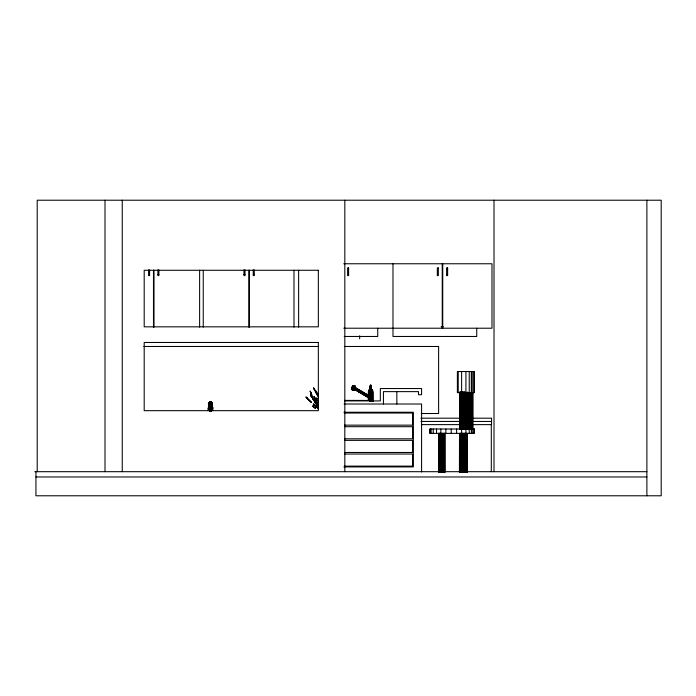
<?xml version="1.0" encoding="UTF-8"?>
<svg xmlns="http://www.w3.org/2000/svg" width="696" height="696" viewBox="0 0 696 696"><rect width="100%" height="100%" fill="white"/><g stroke="black" fill="none" stroke-linecap="round" stroke-linejoin="round"><path stroke-width="1.04" d="M208.783 407.03L210.035 405.716M208.861 407.03L210.079 405.716L208.861 406.742M209.339 407.03L208.826 406.742M211.454 407.03L212.263 406.76L211.027 405.725M211.993 407.03L211.332 406.751M212.184 407.03L211.019 405.725L212.071 406.76L212.123 410.501M370.603 385.436L370.716 390.587M209.626 411.458C212.663 408.874 205.746 402.523 210.566 401.897L210.523 411.092M370.568 390.291L370.611 389.264L368.897 390.308L371.133 389.264L372.377 390.587M354.69 389.551L368.41 397.651L368.367 395.276L355.517 387.681L354.508 389.803L351.454 388.646L352.663 385.793L355.282 386.236L355.404 387.776L355.247 386.228M351.663 388.725L352.428 386.254L353.385 385.514M370.263 390.587C372.29 383.696 369.75 383.252 370.133 389.273L368.897 390.308M209.722 405.168L211.358 405.168C213.028 400.574 208.113 400.87 209.722 405.168L208.965 405.524L208.965 402.94L209.6 402.105M352.489 389.864L354.003 385.749M354.525 385.949L352.933 390.03M370.472 385.436C371.403 384.914 368.81 384.871 370.211 389.273L368.976 390.587M317.507 407.525L317.585 407.064C316.193 406.882 318.594 408.221 317.585 407.064M210.775 406.081C212.445 397.66 207.391 403.993 211.184 406.168C211.88 407.969 207.182 404.863 209.653 406.481M352.22 388.933L353.759 385.662M313.13 406.438L313.226 405.968C311.312 405.142 314.731 407.752 313.226 405.968M210.54 401.914L212.297 403.097L212.115 405.829L208.965 405.829C207.66 403.558 214.429 404.689 211.454 405.751L210.775 406.716M369.837 390.587L370.507 385.192M318.359 408.204L314.253 399.974L318.507 408.352M313.765 404.576L313.896 404.106C311.712 403.21 315.601 405.942 313.896 404.106M211.828 405.655L210.523 406.038M212.115 404.872L211.001 406.681M211.001 406.116L211.323 405.194L212.115 405.524L211.427 406.481M370.115 390.291L370.481 389.264M212.297 405.029L211.427 406.316M209.252 403.724L208.713 403.262L209.487 402.201M210.305 406.081C209.879 404.907 208.182 405.637 210.114 405.115L208.904 405.672L210.114 406.238M209.626 406.394L210.079 406.116M211.584 402.201L211.079 402.636M211.828 403.724L211.48 402.105M212.115 403.593C212.48 401.723 206.547 402.445 208.783 405.359M211.323 406.16L212.106 405.672L211.454 406.394M352.707 389.951L354.264 385.854M212.176 405.672L212.358 405.194M208.965 403.593L209.461 402.401L211.854 402.514L212.115 405.516L211.332 406.56M211.184 406.168C211.775 404.898 212.602 405.698 210.958 405.115L211.828 404.733L211.306 402.027M208.783 403.436L209.07 402.923M314.81 397.564L315.062 398.799L314.166 396.729L317.794 404.489M306.632 397.99L306.901 397.564C303.134 394.867 309.842 401.018 306.901 397.564M369.707 390.299L370.368 389.264M211.253 405.716L211.419 411.458M354.064 389.638L354.986 386.123M370.298 389.273L369.463 390.587M209.774 402.027L209.383 405.263M211.184 406.629L212.115 405.829M354.751 389.342L351.463 388.098L351.854 389.621L353.559 390.273L354.725 389.473L368.41 397.651M370.263 389.273L368.941 390.308M353.133 390.108L354.777 386.045M208.252 410.501L208.252 408.387L209.957 408.3M368.367 395.276L368.454 391.857M370.194 389.273L369.098 390.299L369.037 400.4M353.29 385.48L352.254 386.193L355.604 387.463M353.551 385.575L351.959 388.29L352.106 389.716M353.316 390.178L354.02 389.621M314.113 389.447L314.609 389.116C311.364 384.07 316.584 394.597 314.609 389.116M314.261 397.738C312.913 393.971 315.758 401.166 314.453 397.607M316.863 407.204L317.193 406.986C317.802 408.282 315.662 405.986 317.193 406.986M353.446 390.23L354.777 388.942L368.575 397.19M353.533 390.265L354.403 389.769M310.764 395.815L311.225 395.632C312.965 399.895 308.572 391.622 311.225 395.632M311.364 396.155L311.773 396.05C313.2 400.122 309.45 392.083 311.773 396.05M316.228 392.309L316.689 392.205C317.959 396.79 314.392 387.611 316.689 392.205M318.481 394.832L318.307 396.155M369.167 390.587L372.377 390.291L370.655 389.273M211.053 401.897L210.401 401.888L210.923 401.644M343.746 263.758L491.985 263.758L491.985 328.216L343.746 328.216M446.615 268.917L447.624 268.917M157.87 274.589L158.871 274.589M243.974 274.589L244.983 274.589M253.257 274.589L254.266 274.589M446.615 274.589L447.624 274.589M441.142 326.755L443.317 326.755M344.207 336.464L377.737 336.464L377.737 328.216M143.855 346.478L318.324 346.478M344.329 346.478L438.611 346.478L438.611 413.511L421.271 413.511M368.367 391.935L372.908 391.935L372.908 401.496M344.598 400.4L372.908 400.461M344.45 400.913L380.338 400.913L380.338 388.542L421.585 388.542L421.585 394.728L418.496 394.728L418.496 391.63L383.435 391.63L383.435 404.011M344.111 404.011L421.585 404.011L421.585 471.932M209.957 407.03L208.339 407.03L208.33 410.501M211.045 407.03L212.706 407.03L212.793 410.501M212.706 408.3L211.088 408.3L212.793 408.387L212.628 407.03M208.252 408.387L209.931 408.387M343.868 412.258L413.337 412.258L413.337 466.912L343.868 466.912M344.564 413.032L412.563 413.032L412.563 425.152L344.564 425.152M420.915 418.192L460.1 418.192M472.001 418.192L491.559 418.192L491.559 424.621L471.757 424.621M420.958 421.445L460.065 421.454M472.01 421.454L491.559 421.463M421.541 424.621L459.821 424.621M344.564 426.7L412.563 426.7L412.563 438.811L344.564 438.811M344.564 440.359L412.563 440.359L412.563 452.478L344.564 452.478M344.564 454.027L412.563 454.027L412.563 466.137L344.564 466.137M34.8 471.688L646.888 471.688M35.94 476.969L646.888 476.969M210.001 406.742L208.983 406.742L208.913 410.501M372.377 390.291L371.064 389.264L370.977 385.192L370.907 389.273L371.577 390.587M317.915 394.623L318.272 394.649C318.794 398.799 316.958 390.378 318.272 394.649M310.677 392.379C313.13 397.016 308.18 387.715 310.834 392.405M316.75 398.756C318.342 401.844 315.271 395.589 316.854 398.782M317.776 407.865L313.818 404.463L317.898 408.039M210.001 402.636L209.452 402.305M208.965 405.829L210.079 406.681M352.663 385.793L355.508 386.872M316.863 402.323L314.635 397.973L318.516 406.307M208.783 405.029L209.887 406.629M363.956 394.545L354.734 389.264L368.506 397.399M365.809 395.606L367.653 396.659M355.404 387.776L368.445 395.546L368.454 390.587L372.821 390.587L372.83 401.496M355.317 387.916L368.506 395.702M355.204 388.098L368.575 395.989M355.082 388.316L368.619 396.311M368.628 396.624L354.943 388.542L355.143 386.184M354.812 388.777L368.619 396.929M313.835 404.472L316.419 406.499M315.358 408.274L313.148 406.342L315.349 408.178M313.156 406.342L315.445 408.282M371.116 389.264L372.299 390.587M211.01 405.716L212.184 406.76M311.243 402.288L306.84 397.981L311.277 402.192M306.849 397.99L311.295 402.323M316.341 406.481L318.385 408.595M209.183 405.951L209.748 406.56M211.627 402.305L212.358 403.262M370.977 389.264L371.821 390.291M209.026 405.533L209.653 406.316M315.662 403.115L311.234 395.937L316.175 404.037M315.627 403.106L311.234 395.937M209.748 406.238L208.965 404.872M212.01 402.923L212.297 403.436M370.872 389.264L371.447 390.291M310.808 392.709L312.208 395.441M311.704 396.346L313.47 399.93M209.426 405.281L209.887 406.168M211.61 408.3L211.654 410.501M314.375 389.586L316.924 394.928M318.368 408.334L314.783 400.652M316.958 398.921L318.42 402.349M316.793 402.192L318.403 406.09M316.776 402.288L318.368 406.246M316.55 392.5L318.533 397.808M210.305 406.716L209.626 405.751M351.567 388.69L351.88 389.63L351.715 388.742M370.742 389.264L371.02 390.291M370.768 385.445L371.229 401.496M352.246 388.942L352.28 389.786M209.626 405.472L209.731 410.71M371.925 390.587L371.003 389.273L372.186 390.299L372.247 401.496M646.888 200.213L646.888 495.787M494.012 200.213L494.012 471.688M491.306 424.621L491.306 471.688M476.734 328.216L476.734 336.464L392.988 336.464L392.988 263.758M473.724 371.525L473.724 392.622M473.724 429.006L473.724 433.373M472.862 392.622L472.819 429.006M472.688 392.622L472.688 429.006M472.48 392.622L472.48 429.006M472.219 392.622L472.219 429.006M472.018 371.525L472.018 392.622M472.018 429.006L472.018 433.373M471.905 392.622L471.905 429.006M471.653 371.525L471.653 392.622M471.653 429.006L471.653 433.373M471.566 392.622L471.566 429.006M471.314 371.525L471.314 433.373M470.914 392.622L470.914 429.006M470.644 392.622L470.644 429.006M470.444 392.622L470.4 429.006M470.278 392.622L470.278 429.006M470.07 392.622L470.07 429.006M469.8 392.622L469.8 429.006M469.487 392.622L469.487 429.006M469.235 371.525L469.235 392.622M469.235 429.006L469.235 433.373M469.147 392.622L469.147 429.006M468.817 392.622L468.817 429.006M468.504 392.622L468.504 429.006M468.234 392.622L468.234 429.006M468.025 392.622L468.043 429.006M467.895 429.006L467.895 392.622L467.729 429.006M467.46 392.622L467.46 429.006M467.251 392.144L467.216 429.006M467.19 433.373L467.147 472.375M467.12 392.144L467.086 429.006M467.016 433.373L467.016 472.375M466.877 392.622L466.877 429.006M466.816 433.373L466.816 472.375M466.607 392.622L466.607 429.006M466.546 433.373L466.546 472.375M466.294 392.622L466.294 429.006M466.233 433.373L466.233 472.375M465.928 371.525L465.894 472.375M465.624 392.622L465.624 429.006M465.554 433.373L465.554 472.375M465.311 392.622L465.311 429.006M465.163 433.373L465.25 472.375M465.015 392.144L465.041 429.006M464.989 433.373L464.972 472.375M464.832 392.144L464.832 429.006M464.745 433.373L464.737 472.375M464.606 433.373L464.606 472.375M464.432 392.144L464.432 429.006M464.397 433.373L464.397 472.375M464.093 392.144L464.093 429.006M464.128 433.373L464.128 472.375M463.814 433.373L463.814 472.375M463.762 392.144L463.762 429.006M463.449 392.144L463.449 429.006M463.475 433.373L463.475 472.375M463.179 392.144L463.179 429.006M463.144 433.373L463.144 472.375M462.936 392.144L462.97 429.006M462.805 392.144L462.805 429.006M462.831 433.373L462.831 472.375M462.744 433.373L462.744 472.375M462.596 392.144L462.596 429.006M462.579 433.373L462.562 472.375M462.327 392.144L462.327 429.006M462.344 433.373L462.344 472.375M462.013 392.144L462.013 429.006M462.048 433.373L462.048 472.375M461.683 392.144L461.622 433.373M461.718 433.373L461.718 472.375M461.622 371.525L461.622 392.622M461.344 392.144L461.344 429.006M461.378 433.373L461.378 472.375M461.057 433.373L461.057 472.375M461.03 392.144L461.03 429.006M460.761 392.144L460.761 429.006M460.761 433.373L460.761 472.375M460.552 392.144L460.552 429.006M460.517 433.373L460.517 472.375M460.378 392.144L460.421 429.006M460.343 433.373L460.343 472.375M460.204 392.144L460.204 429.006M460.256 433.373L460.23 472.375M459.934 392.144L459.934 429.006M459.934 433.373L459.934 472.375M459.691 433.373L459.682 472.375M458.212 371.525L458.212 392.622M456.611 429.006L456.611 433.373M451.225 429.006L451.225 433.373M445.849 429.006L445.849 433.373M444.892 433.373L444.935 472.375M444.761 433.373L444.761 472.375M444.561 433.373L444.561 472.375M444.431 433.373L444.431 472.375M444.292 433.373L444.292 472.375M443.978 433.373L443.978 472.375M443.639 433.373L443.639 472.375M443.3 433.373L443.3 472.375M442.987 433.373L442.987 472.375M442.743 263.758L442.743 328.216M442.717 433.373L442.717 472.375M442.525 433.373L442.525 472.375M442.351 433.373L442.351 472.375M442.23 263.758L442.23 328.216M442.143 433.373L442.143 472.375M441.873 433.373L441.873 472.375M441.56 433.373L441.56 472.375M441.22 433.373L441.22 472.375M440.838 429.006L440.89 472.375M440.577 433.373L440.577 472.375M440.307 433.373L440.307 472.375M440.072 433.373L440.098 472.375M439.924 433.373L439.968 472.375M439.802 433.373L439.802 472.375M439.594 433.373L439.594 472.375M439.246 433.373L439.272 472.375M439.141 433.373L439.098 472.375M438.976 433.373L438.976 472.375M438.767 433.373L438.767 472.375M438.637 433.373L438.593 472.375M436.531 429.006L436.531 433.373M433.225 429.006L433.225 433.373M431.146 429.006L431.146 433.373M430.441 429.006L430.319 433.373M396.842 391.63L396.842 404.011M372.604 401.496L372.534 390.587M371.734 390.587L371.777 401.496M370.637 390.587L370.637 401.496M370.072 390.587L370.055 401.496M369.55 390.587L369.506 401.496M368.75 390.587L368.671 400.4M368.445 397.494L368.445 400.4M368.367 397.668L368.367 400.4M359.667 335.776L359.667 338.787M344.816 200.213L344.816 471.688M298.627 270.205L298.627 327.137M293.99 270.205L293.99 327.137M254.266 269.822L254.266 275.616L253.257 275.616L253.257 269.822M249.385 270.205L249.385 327.137M248.872 270.205L248.872 327.137M244.983 269.822L244.983 275.616L243.974 275.616L243.974 269.822M212.411 407.03L212.489 410.501M211.549 404.994L211.514 411.336M211.253 405.342L211.253 411.179M211.036 405.899L211.036 410.962M210.792 406.003L210.792 411.058M210.253 405.994L210.253 411.058M210.009 405.89L210.009 410.962M209.792 405.342L209.792 411.179M209.487 404.994L209.522 411.336M209.426 407.03L209.383 410.501M208.626 407.03L208.556 410.501M203.241 270.205L203.241 327.137M199.63 270.205L199.63 327.137M158.871 269.822L158.871 275.616L157.87 275.616L157.87 269.822M153.999 270.205L153.999 327.137M153.485 270.205L153.485 327.137M149.596 269.822L149.596 275.616L148.587 275.616L148.587 269.822M122.252 200.213L122.252 471.688M105.009 200.213L105.009 471.688M37.21 471.688L37.21 200.213L661.2 200.213L661.2 495.787L35.94 495.787L35.94 471.688M348.618 267.89L347.617 267.89L347.617 275.616L348.618 275.616L348.618 267.89M438.341 267.89L437.332 267.89L437.332 275.616L438.341 275.616L438.341 267.89M447.624 267.89L446.615 267.89L446.615 275.616L447.624 275.616L447.624 267.89M318.342 270.274L144.194 270.274L144.194 326.833L318.342 326.833L318.342 270.274M318.342 342.484L144.194 342.484L144.194 410.675L318.342 410.675L318.342 342.484M474.437 371.525L457.385 371.525L457.385 392.622L474.437 392.622L474.437 371.525M474.437 429.006L429.615 429.006L429.615 433.373L474.437 433.373L474.437 429.006M318.333 408.656L316.976 407.116L318.333 408.656M464.702 429.006L464.702 392.144L464.658 429.006M459.595 429.006L459.595 392.144L459.551 429.006M459.517 472.375L459.517 433.373L459.43 472.375M439.481 472.375L439.463 433.373L439.42 472.375"/></g></svg>
